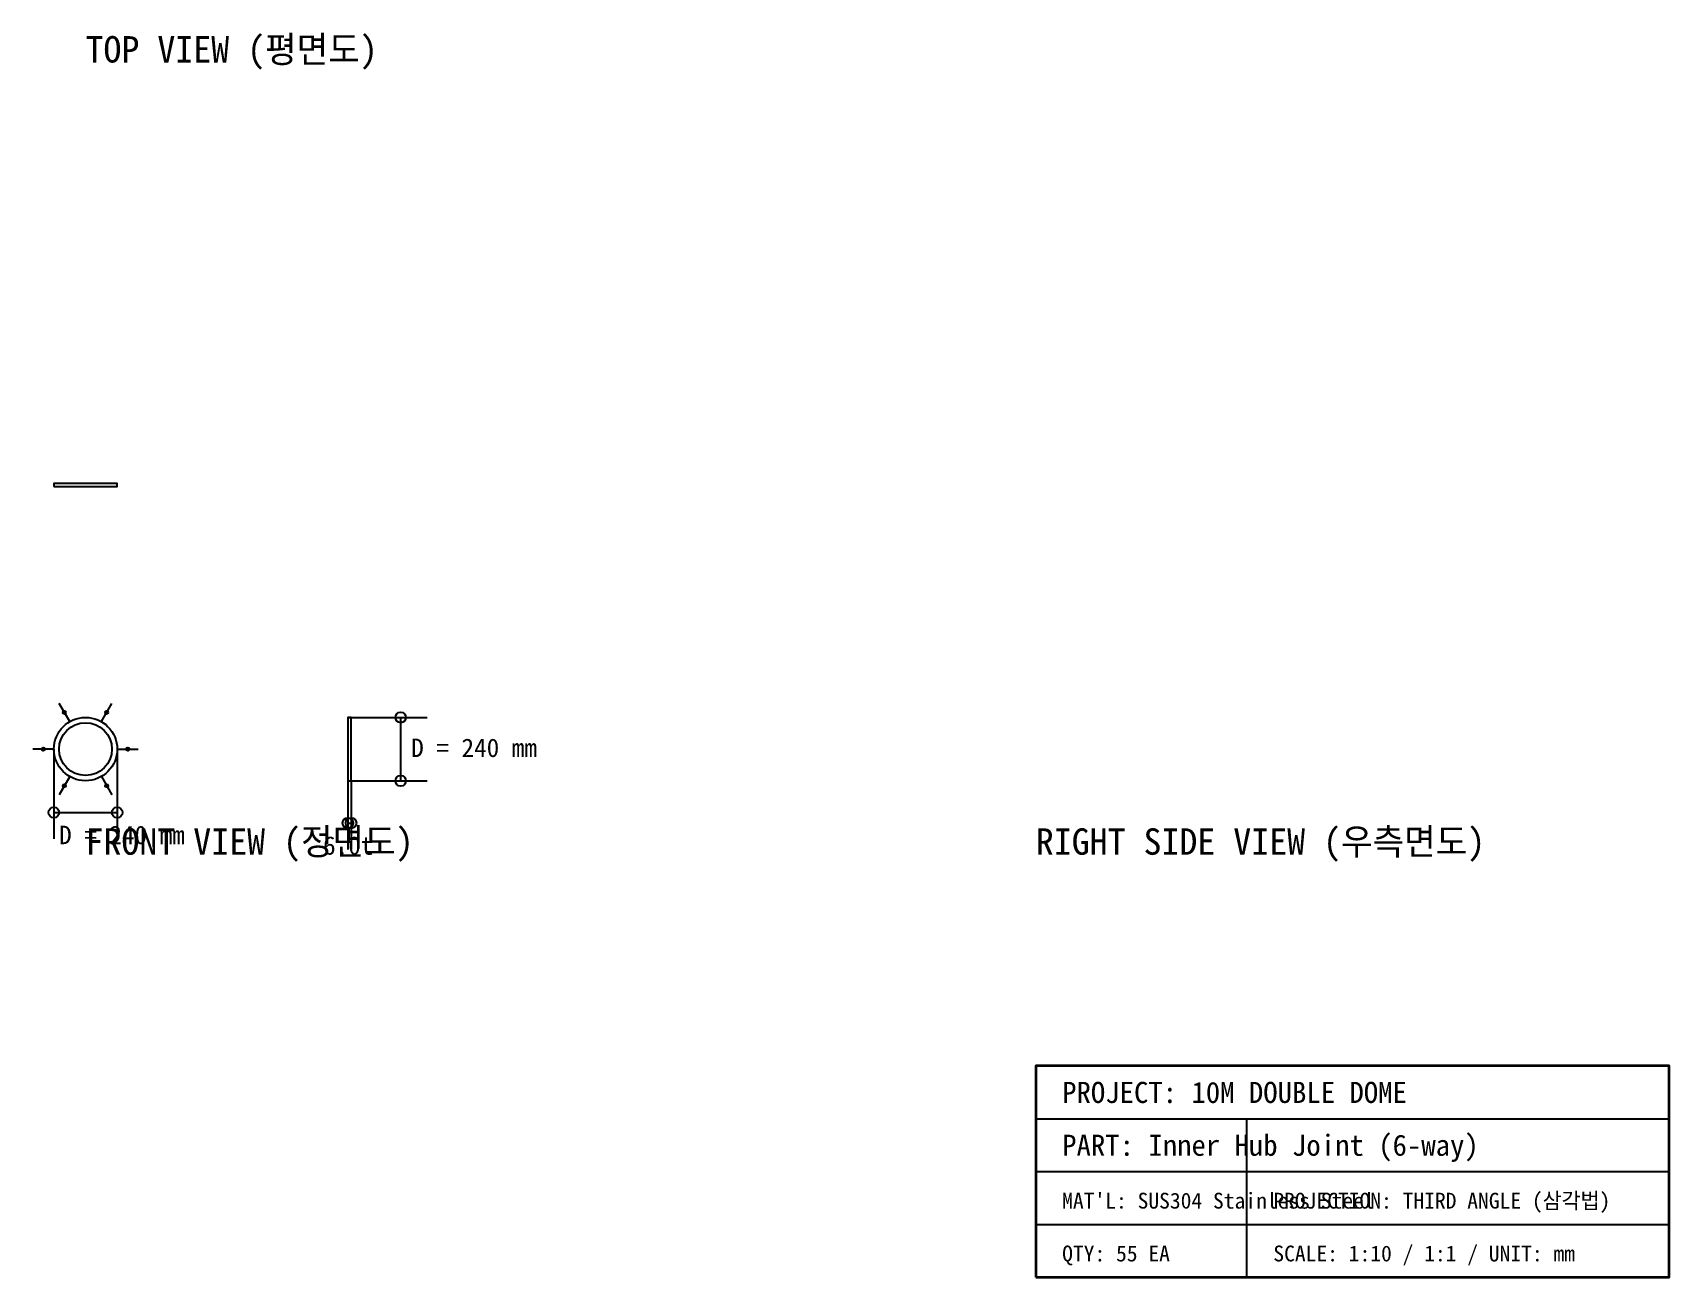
# Model space of a CAD drawing. Header units: metres. Extents: x -100 to 3000, y -1000 to 1356.
import ezdxf

# ---------------------------------------------------------------- set-up
doc = ezdxf.new("R2010")
doc.units = ezdxf.units.M

msp = doc.modelspace()

# ---------------------------------------------------------------- linework, layer by layer
at = {"color": 3, "lineweight": 25}
for p, q in [((-30, 52), (-50, 86.6)), ((30, 52), (50, 86.6)), ((-60, 0), (-100, 0)), ((60, 0), (100, 0)), ((-30, -52), (-50, -86.6)), ((30, -52), (50, -86.6))]:
    msp.add_line(p, q, dxfattribs=at)
at = {"color": 9}
for p, q in [((497, 60), (647, 60)), ((-60, 0), (-60, -170)), ((60, 0), (60, -170)), ((497, -60), (647, -60)), ((497, -60), (497, -190)), ((503, -60), (503, -190))]:
    msp.add_line(p, q, dxfattribs=at)
at = {"color": 1}
for p, q in [((597, -60), (597, 60)), ((-60, -120), (60, -120)), ((497, -140), (503, -140))]:
    msp.add_line(p, q, dxfattribs=at)
at = {"color": 7}
for p, q in [((1800, -700), (3000, -700)), ((2200, -1000), (2200, -700)), ((1800, -800), (3000, -800)), ((1800, -900), (3000, -900))]:
    msp.add_line(p, q, dxfattribs=at)
at = {"color": 3}
for points in [[(-60, 497), (60, 497), (60, 503), (-60, 503), (-60, 497)], [(497, -60), (503, -60), (503, 60), (497, 60), (497, -60)]]:
    msp.add_lwpolyline(points, dxfattribs=at)
at = {"color": 7, "lineweight": 35}
msp.add_lwpolyline([(1800, -1000), (3000, -1000), (3000, -600), (1800, -600), (1800, -1000)], dxfattribs=at)
at = {"color": 1}
for centre, radius in [((-40, 69.3), 3), ((40, 69.3), 3), ((597, 60), 10), ((-80, 0), 3), ((80, 0), 3), ((597, -60), 10), ((-40, -69.3), 3), ((40, -69.3), 3), ((-60, -120), 10), ((60, -120), 10), ((497, -140), 10), ((503, -140), 10)]:
    msp.add_circle(centre, radius, dxfattribs=at)
at = {"color": 3}
msp.add_circle((0, 0), 60, dxfattribs=at)
at = {"color": 8}
msp.add_circle((0, 0), 50, dxfattribs=at)

# ---------------------------------------------------------------- texts
at = {"color": 4}
for s, p in [('TOP VIEW (평면도)', (0, 1300)), ('FRONT VIEW (정면도)', (0, -200)), ('RIGHT SIDE VIEW (우측면도)', (1800, -200))]:
    msp.add_text(s, height=50, dxfattribs=at).set_placement(p)
at = {"color": 2}
for s, p in [('D = 240 mm', (617, -15)), ('D = 240 mm', (-50, -180)), ('6.0t', (450, -200))]:
    msp.add_text(s, height=35, dxfattribs=at).set_placement(p)
at = {"color": 7}
for s, height, p in [('PROJECT: 10M DOUBLE DOME', 40, (1850, -670)), ('PROJECTION: THIRD ANGLE (삼각법)', 30, (2250, -870)), ("MAT'L: SUS304 Stainless Steel", 30, (1850, -870)), ('QTY: 55 EA', 30, (1850, -970)), ('SCALE: 1:10 / 1:1 / UNIT: mm', 30, (2250, -970))]:
    msp.add_text(s, height=height, dxfattribs=at).set_placement(p)
at = {"color": 3}
msp.add_text('PART: Inner Hub Joint (6-way)', height=40, dxfattribs=at).set_placement((1850, -770))

doc.saveas('drawing.dxf')
